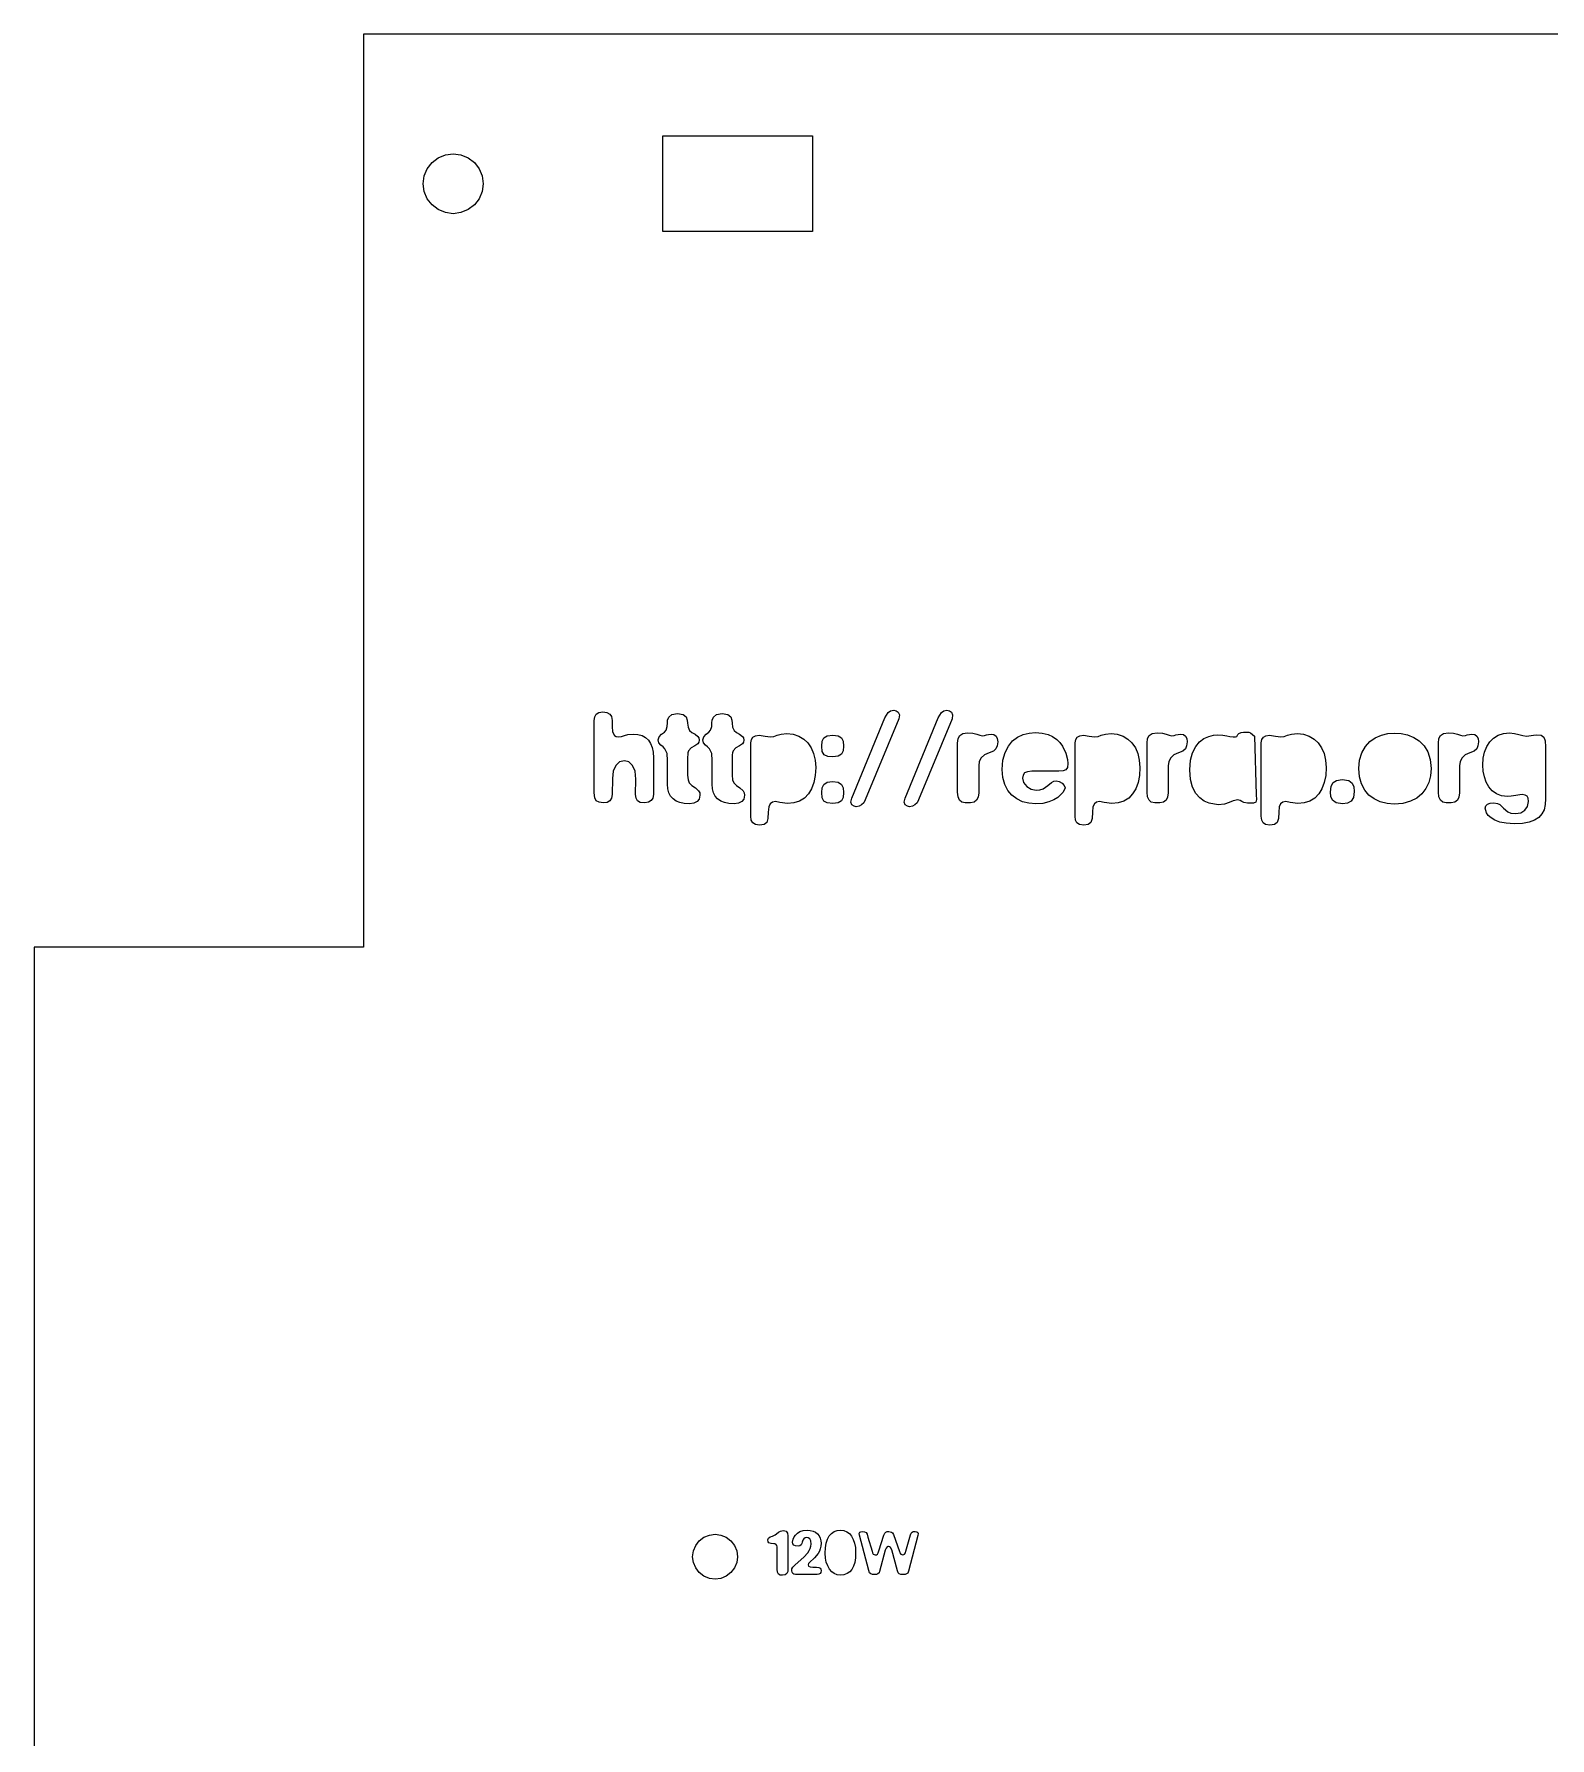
# Model space of a CAD drawing. Header units: metres. Extents: x 505 to 703, y -1295 to -955.
# Drawn here: x 504.9 to 606.1, y -1069 to -955.2 of the extents above; entities that cross this region are included whole.
import ezdxf

# ---------------------------------------------------------------- set-up
doc = ezdxf.new("R2010")
doc.units = ezdxf.units.M

msp = doc.modelspace()

# ---------------------------------------------------------------- linework, layer by layer
at = {"layer": 'COMPONENT1'}
for p, q in [((554.48, -1055.37, 0), (554.6, -1055.27, 0)), ((554.6, -1055.27, 0), (554.74, -1055.19, 0)), ((554.74, -1055.19, 0), (554.92, -1055.15, 0)), ((554.92, -1055.15, 0), (555.03, -1055.16, 0)), ((555.03, -1055.16, 0), (555.11, -1055.2, 0)), ((555.11, -1055.2, 0), (555.16, -1055.26, 0)), ((555.16, -1055.26, 0), (555.2, -1055.33, 0)), ((555.87, -1055.33, 0), (556.04, -1055.22, 0)), ((556.04, -1055.22, 0), (556.25, -1055.15, 0)), ((556.25, -1055.15, 0), (556.51, -1055.13, 0)), ((556.51, -1055.13, 0), (556.72, -1055.14, 0)), ((556.72, -1055.14, 0), (556.92, -1055.19, 0)), ((556.92, -1055.19, 0), (557.08, -1055.27, 0)), ((558.14, -1055.34, 0), (558.32, -1055.22, 0)), ((558.32, -1055.22, 0), (558.52, -1055.15, 0)), ((558.52, -1055.15, 0), (558.75, -1055.12, 0)), ((558.75, -1055.12, 0), (558.97, -1055.15, 0)), ((558.97, -1055.15, 0), (559.17, -1055.23, 0)), ((559.17, -1055.23, 0), (559.35, -1055.35, 0)), ((560, -1055.35, 0), (560.04, -1055.27, 0)), ((560.04, -1055.27, 0), (560.11, -1055.23, 0)), ((560.11, -1055.23, 0), (560.23, -1055.21, 0)), ((560.23, -1055.21, 0), (560.36, -1055.23, 0)), ((560.36, -1055.23, 0), (560.46, -1055.28, 0)), ((561.7, -1055.33, 0), (561.77, -1055.25, 0)), ((561.77, -1055.25, 0), (561.86, -1055.22, 0)), ((561.86, -1055.22, 0), (561.98, -1055.21, 0)), ((561.98, -1055.21, 0), (562.16, -1055.25, 0)), ((562.16, -1055.25, 0), (562.23, -1055.3, 0)), ((563.46, -1055.33, 0), (563.53, -1055.26, 0)), ((563.53, -1055.26, 0), (563.61, -1055.22, 0)), ((563.61, -1055.22, 0), (563.73, -1055.21, 0)), ((563.73, -1055.21, 0), (563.84, -1055.23, 0)), ((563.84, -1055.23, 0), (563.91, -1055.28, 0)), ((553.9, -1055.78, 0), (553.91, -1055.71, 0)), ((553.92, -1055.9, 0), (553.9, -1055.78, 0)), ((553.91, -1055.71, 0), (553.94, -1055.65, 0)), ((553.96, -1055.97, 0), (553.92, -1055.9, 0)), ((553.94, -1055.65, 0), (554.05, -1055.58, 0)), ((554.11, -1056.02, 0), (553.96, -1055.97, 0)), ((554.05, -1055.58, 0), (554.21, -1055.52, 0)), ((554.29, -1056.03, 0), (554.11, -1056.02, 0)), ((554.21, -1055.52, 0), (554.38, -1055.44, 0)), ((554.37, -1056.04, 0), (554.29, -1056.03, 0)), ((554.43, -1056.07, 0), (554.37, -1056.04, 0)), ((554.38, -1055.44, 0), (554.48, -1055.37, 0)), ((554.49, -1056.16, 0), (554.43, -1056.07, 0)), ((554.51, -1056.24, 0), (554.49, -1056.16, 0)), ((554.52, -1056.45, 0), (554.51, -1056.24, 0)), ((555.2, -1055.33, 0), (555.23, -1055.51, 0)), ((555.23, -1055.51, 0), (555.23, -1055.7, 0)), ((555.23, -1055.7, 0), (555.23, -1057.68, 0)), ((555.55, -1055.93, 0), (555.59, -1055.72, 0)), ((555.57, -1056.04, 0), (555.55, -1055.93, 0)), ((555.64, -1056.12, 0), (555.57, -1056.04, 0)), ((555.59, -1055.72, 0), (555.65, -1055.58, 0)), ((555.75, -1056.17, 0), (555.64, -1056.12, 0)), ((555.65, -1055.58, 0), (555.74, -1055.45, 0)), ((555.74, -1055.45, 0), (555.87, -1055.33, 0)), ((555.91, -1056.19, 0), (555.75, -1056.17, 0)), ((556.03, -1056.17, 0), (555.91, -1056.19, 0)), ((556.11, -1056.11, 0), (556.03, -1056.17, 0)), ((556.16, -1056.02, 0), (556.11, -1056.11, 0)), ((556.19, -1055.92, 0), (556.16, -1056.02, 0)), ((556.23, -1055.8, 0), (556.19, -1055.92, 0)), ((556.29, -1055.7, 0), (556.23, -1055.8, 0)), ((556.38, -1055.64, 0), (556.29, -1055.7, 0)), ((556.49, -1055.62, 0), (556.38, -1055.64, 0)), ((556.59, -1055.64, 0), (556.49, -1055.62, 0)), ((556.69, -1055.71, 0), (556.59, -1055.64, 0)), ((556.66, -1056.49, 0), (556.73, -1056.35, 0)), ((556.76, -1055.85, 0), (556.69, -1055.71, 0)), ((556.73, -1056.35, 0), (556.77, -1056.2, 0)), ((556.79, -1056.06, 0), (556.76, -1055.85, 0)), ((556.77, -1056.2, 0), (556.79, -1056.06, 0)), ((557.08, -1055.27, 0), (557.21, -1055.38, 0)), ((557.21, -1055.38, 0), (557.32, -1055.51, 0)), ((557.32, -1055.51, 0), (557.39, -1055.66, 0)), ((557.4, -1056.38, 0), (557.34, -1056.54, 0)), ((557.39, -1055.66, 0), (557.44, -1055.83, 0)), ((557.44, -1056.2, 0), (557.4, -1056.38, 0)), ((557.44, -1055.83, 0), (557.45, -1056, 0)), ((557.45, -1056, 0), (557.44, -1056.2, 0)), ((557.73, -1056.67, 0), (557.75, -1056.31, 0)), ((557.75, -1056.31, 0), (557.79, -1055.99, 0)), ((557.79, -1055.99, 0), (557.88, -1055.73, 0)), ((557.88, -1055.73, 0), (557.99, -1055.51, 0)), ((557.99, -1055.51, 0), (558.14, -1055.34, 0)), ((559.35, -1055.35, 0), (559.49, -1055.53, 0)), ((559.49, -1055.53, 0), (559.6, -1055.74, 0)), ((559.6, -1055.74, 0), (559.69, -1055.99, 0)), ((559.69, -1055.99, 0), (559.74, -1056.28, 0)), ((559.74, -1056.28, 0), (559.76, -1056.6, 0)), ((560.01, -1055.46, 0), (560, -1055.35, 0)), ((560.63, -1057.81, 0), (560.01, -1055.46, 0)), ((560.46, -1055.28, 0), (560.52, -1055.4, 0)), ((560.52, -1055.4, 0), (560.57, -1055.6, 0)), ((560.57, -1055.6, 0), (560.86, -1056.54, 0)), ((561.31, -1056.51, 0), (561.64, -1055.47, 0)), ((561.64, -1055.47, 0), (561.7, -1055.33, 0)), ((561.79, -1056.32, 0), (561.74, -1056.46, 0)), ((561.86, -1056.25, 0), (561.79, -1056.32, 0)), ((561.91, -1056.22, 0), (561.86, -1056.25, 0)), ((561.96, -1056.22, 0), (561.91, -1056.22, 0)), ((562.03, -1056.23, 0), (561.96, -1056.22, 0)), ((562.09, -1056.28, 0), (562.03, -1056.23, 0)), ((562.18, -1056.45, 0), (562.09, -1056.28, 0)), ((562.23, -1055.3, 0), (562.28, -1055.41, 0)), ((562.28, -1055.41, 0), (562.69, -1056.56, 0)), ((563.12, -1056.54, 0), (563.42, -1055.44, 0)), ((563.92, -1055.49, 0), (563.3, -1057.87, 0)), ((563.42, -1055.44, 0), (563.46, -1055.33, 0)), ((563.91, -1055.28, 0), (563.94, -1055.36, 0)), ((563.94, -1055.36, 0), (563.92, -1055.49, 0)), ((554.52, -1057.73, 0), (554.52, -1056.45, 0)), ((555.56, -1057.59, 0), (555.69, -1057.46, 0)), ((555.69, -1057.46, 0), (555.92, -1057.26, 0)), ((555.92, -1057.26, 0), (556.3, -1056.93, 0)), ((556.3, -1056.93, 0), (556.57, -1056.63, 0)), ((556.57, -1056.63, 0), (556.66, -1056.49, 0)), ((556.6, -1057.36, 0), (556.58, -1057.44, 0)), ((556.58, -1057.44, 0), (556.62, -1057.53, 0)), ((556.67, -1057.28, 0), (556.6, -1057.36, 0)), ((556.62, -1057.53, 0), (556.72, -1057.57, 0)), ((557.01, -1056.98, 0), (556.67, -1057.28, 0)), ((557.25, -1056.69, 0), (557.01, -1056.98, 0)), ((557.34, -1056.54, 0), (557.25, -1056.69, 0)), ((557.75, -1056.99, 0), (557.73, -1056.67, 0)), ((557.8, -1057.27, 0), (557.75, -1056.99, 0)), ((557.89, -1057.52, 0), (557.8, -1057.27, 0)), ((558.01, -1057.73, 0), (557.89, -1057.52, 0)), ((559.62, -1057.54, 0), (559.51, -1057.76, 0)), ((559.7, -1057.28, 0), (559.62, -1057.54, 0)), ((559.74, -1056.97, 0), (559.7, -1057.28, 0)), ((559.76, -1056.6, 0), (559.74, -1056.97, 0)), ((560.86, -1056.54, 0), (560.89, -1056.64, 0)), ((560.89, -1056.64, 0), (560.94, -1056.72, 0)), ((560.94, -1056.72, 0), (561, -1056.76, 0)), ((561, -1056.76, 0), (561.06, -1056.78, 0)), ((561.06, -1056.78, 0), (561.16, -1056.77, 0)), ((561.16, -1056.77, 0), (561.22, -1056.73, 0)), ((561.22, -1056.73, 0), (561.27, -1056.65, 0)), ((561.27, -1056.65, 0), (561.31, -1056.51, 0)), ((561.74, -1056.46, 0), (561.36, -1057.88, 0)), ((562.55, -1057.85, 0), (562.18, -1056.45, 0)), ((562.69, -1056.56, 0), (562.72, -1056.65, 0)), ((562.72, -1056.65, 0), (562.77, -1056.72, 0)), ((562.77, -1056.72, 0), (562.84, -1056.76, 0)), ((562.84, -1056.76, 0), (562.91, -1056.78, 0)), ((562.91, -1056.78, 0), (562.97, -1056.76, 0)), ((562.97, -1056.76, 0), (563.03, -1056.72, 0)), ((563.03, -1056.72, 0), (563.09, -1056.64, 0)), ((563.09, -1056.64, 0), (563.12, -1056.54, 0)), ((554.54, -1057.94, 0), (554.52, -1057.73, 0)), ((554.6, -1058.07, 0), (554.54, -1057.94, 0)), ((554.71, -1058.13, 0), (554.6, -1058.07, 0)), ((554.88, -1058.14, 0), (554.71, -1058.13, 0)), ((555.06, -1058.12, 0), (554.88, -1058.14, 0)), ((555.17, -1058.03, 0), (555.06, -1058.12, 0)), ((555.22, -1057.89, 0), (555.17, -1058.03, 0)), ((555.23, -1057.68, 0), (555.22, -1057.89, 0)), ((555.49, -1057.84, 0), (555.5, -1057.7, 0)), ((555.51, -1057.94, 0), (555.49, -1057.84, 0)), ((555.5, -1057.7, 0), (555.56, -1057.59, 0)), ((555.56, -1058.02, 0), (555.51, -1057.94, 0)), ((555.63, -1058.07, 0), (555.56, -1058.02, 0)), ((555.73, -1058.09, 0), (555.63, -1058.07, 0)), ((557.19, -1058.09, 0), (555.73, -1058.09, 0)), ((556.72, -1057.57, 0), (556.89, -1057.59, 0)), ((556.89, -1057.59, 0), (557.14, -1057.59, 0)), ((557.14, -1057.59, 0), (557.29, -1057.61, 0)), ((557.3, -1058.07, 0), (557.19, -1058.09, 0)), ((557.29, -1057.61, 0), (557.39, -1057.66, 0)), ((557.38, -1058.03, 0), (557.3, -1058.07, 0)), ((557.44, -1057.95, 0), (557.38, -1058.03, 0)), ((557.39, -1057.66, 0), (557.44, -1057.74, 0)), ((557.44, -1057.74, 0), (557.45, -1057.83, 0)), ((557.45, -1057.83, 0), (557.44, -1057.95, 0)), ((558.16, -1057.9, 0), (558.01, -1057.73, 0)), ((558.33, -1058.02, 0), (558.16, -1057.9, 0)), ((558.53, -1058.1, 0), (558.33, -1058.02, 0)), ((558.74, -1058.13, 0), (558.53, -1058.1, 0)), ((558.98, -1058.1, 0), (558.74, -1058.13, 0)), ((559.19, -1058.03, 0), (558.98, -1058.1, 0)), ((559.36, -1057.92, 0), (559.19, -1058.03, 0)), ((559.51, -1057.76, 0), (559.36, -1057.92, 0)), ((560.69, -1057.97, 0), (560.63, -1057.81, 0)), ((560.78, -1058.05, 0), (560.69, -1057.97, 0)), ((560.89, -1058.08, 0), (560.78, -1058.05, 0)), ((561.01, -1058.09, 0), (560.89, -1058.08, 0)), ((561.15, -1058.08, 0), (561.01, -1058.09, 0)), ((561.25, -1058.05, 0), (561.15, -1058.08, 0)), ((561.32, -1057.98, 0), (561.25, -1058.05, 0)), ((561.36, -1057.88, 0), (561.32, -1057.98, 0)), ((562.6, -1057.97, 0), (562.55, -1057.85, 0)), ((562.67, -1058.04, 0), (562.6, -1057.97, 0)), ((562.77, -1058.08, 0), (562.67, -1058.04, 0)), ((562.93, -1058.09, 0), (562.77, -1058.08, 0)), ((563.06, -1058.08, 0), (562.93, -1058.09, 0)), ((563.16, -1058.05, 0), (563.06, -1058.08, 0)), ((563.24, -1057.99, 0), (563.16, -1058.05, 0)), ((563.3, -1057.87, 0), (563.24, -1057.99, 0))]:
    msp.add_line(p, q, dxfattribs=at)
at = {"layer": 'GROUP1'}
for p, q in [((542.33, -1000.78, 0), (542.43, -1000.6, 0)), ((542.43, -1000.6, 0), (542.61, -1000.5, 0)), ((542.61, -1000.5, 0), (542.86, -1000.46, 0)), ((542.86, -1000.46, 0), (543.14, -1000.5, 0)), ((543.14, -1000.5, 0), (543.34, -1000.6, 0)), ((543.34, -1000.6, 0), (543.45, -1000.77, 0)), ((547.49, -1000.63, 0), (547.86, -1000.56, 0)), ((547.86, -1000.56, 0), (548.23, -1000.63, 0)), ((548.23, -1000.63, 0), (548.43, -1000.79, 0)), ((550.47, -1000.63, 0), (550.84, -1000.56, 0)), ((550.84, -1000.56, 0), (551.21, -1000.63, 0)), ((551.21, -1000.63, 0), (551.41, -1000.79, 0)), ((561.72, -1000.86, 0), (561.93, -1000.5, 0)), ((561.93, -1000.5, 0), (562.09, -1000.39, 0)), ((562.09, -1000.39, 0), (562.3, -1000.35, 0)), ((562.3, -1000.35, 0), (562.47, -1000.38, 0)), ((562.47, -1000.38, 0), (562.61, -1000.48, 0)), ((562.61, -1000.48, 0), (562.68, -1000.66, 0)), ((565.28, -1000.86, 0), (565.49, -1000.5, 0)), ((565.49, -1000.5, 0), (565.65, -1000.39, 0)), ((565.65, -1000.39, 0), (565.86, -1000.35, 0)), ((565.86, -1000.35, 0), (566.03, -1000.38, 0)), ((566.03, -1000.38, 0), (566.17, -1000.48, 0)), ((566.17, -1000.48, 0), (566.24, -1000.66, 0)), ((542.29, -1001.03, 0), (542.33, -1000.78, 0)), ((542.29, -1005.86, 0), (542.29, -1001.03, 0)), ((543.45, -1000.77, 0), (543.49, -1001.03, 0)), ((543.49, -1001.03, 0), (543.49, -1001.43, 0)), ((543.49, -1001.43, 0), (543.52, -1001.79, 0)), ((546.98, -1001.8, 0), (547.09, -1001.67, 0)), ((547.09, -1001.67, 0), (547.17, -1001.43, 0)), ((547.17, -1001.43, 0), (547.18, -1001.19, 0)), ((547.18, -1001.19, 0), (547.2, -1001.01, 0)), ((547.2, -1001.01, 0), (547.28, -1000.8, 0)), ((547.28, -1000.8, 0), (547.49, -1000.63, 0)), ((548.43, -1000.79, 0), (548.51, -1001.01, 0)), ((548.51, -1001.01, 0), (548.53, -1001.21, 0)), ((548.53, -1001.21, 0), (548.56, -1001.47, 0)), ((548.56, -1001.47, 0), (548.65, -1001.7, 0)), ((548.65, -1001.7, 0), (548.82, -1001.83, 0)), ((549.96, -1001.8, 0), (550.07, -1001.67, 0)), ((550.07, -1001.67, 0), (550.15, -1001.43, 0)), ((550.15, -1001.43, 0), (550.16, -1001.19, 0)), ((550.16, -1001.19, 0), (550.18, -1001.01, 0)), ((550.18, -1001.01, 0), (550.26, -1000.8, 0)), ((550.26, -1000.8, 0), (550.47, -1000.63, 0)), ((551.41, -1000.79, 0), (551.49, -1001.01, 0)), ((551.49, -1001.01, 0), (551.51, -1001.21, 0)), ((551.51, -1001.21, 0), (551.54, -1001.47, 0)), ((551.54, -1001.47, 0), (551.64, -1001.7, 0)), ((551.64, -1001.7, 0), (551.8, -1001.83, 0)), ((559.5, -1006.21, 0), (561.72, -1000.86, 0)), ((562.64, -1000.93, 0), (560.4, -1006.33, 0)), ((562.68, -1000.66, 0), (562.64, -1000.93, 0)), ((563.07, -1006.21, 0), (565.28, -1000.86, 0)), ((566.2, -1000.93, 0), (563.96, -1006.33, 0)), ((566.24, -1000.66, 0), (566.2, -1000.93, 0)), ((543.52, -1001.79, 0), (543.64, -1002.04, 0)), ((543.64, -1002.04, 0), (543.75, -1002.11, 0)), ((543.75, -1002.11, 0), (543.91, -1002.13, 0)), ((543.91, -1002.13, 0), (544.11, -1002.1, 0)), ((544.11, -1002.1, 0), (544.31, -1002.04, 0)), ((544.31, -1002.04, 0), (544.55, -1001.97, 0)), ((544.55, -1001.97, 0), (544.9, -1001.94, 0)), ((544.9, -1001.94, 0), (545.21, -1001.97, 0)), ((545.21, -1001.97, 0), (545.49, -1002.04, 0)), ((545.49, -1002.04, 0), (545.72, -1002.16, 0)), ((545.72, -1002.16, 0), (545.91, -1002.34, 0)), ((545.91, -1002.34, 0), (546.06, -1002.56, 0)), ((546.06, -1002.56, 0), (546.17, -1002.83, 0)), ((546.17, -1002.83, 0), (546.23, -1003.15, 0)), ((546.56, -1002.32, 0), (546.63, -1002.12, 0)), ((546.62, -1002.52, 0), (546.56, -1002.32, 0)), ((546.74, -1002.67, 0), (546.62, -1002.52, 0)), ((546.63, -1002.12, 0), (546.8, -1001.95, 0)), ((546.89, -1002.79, 0), (546.74, -1002.67, 0)), ((546.8, -1001.95, 0), (546.98, -1001.8, 0)), ((547.02, -1002.92, 0), (546.89, -1002.79, 0)), ((548.78, -1002.86, 0), (548.6, -1003.06, 0)), ((549.01, -1002.72, 0), (548.78, -1002.86, 0)), ((548.82, -1001.83, 0), (549.03, -1001.94, 0)), ((549.22, -1002.58, 0), (549.01, -1002.72, 0)), ((549.03, -1001.94, 0), (549.22, -1002.09, 0)), ((549.22, -1002.09, 0), (549.28, -1002.2, 0)), ((549.28, -1002.48, 0), (549.22, -1002.58, 0)), ((549.28, -1002.2, 0), (549.31, -1002.34, 0)), ((549.31, -1002.34, 0), (549.28, -1002.48, 0)), ((549.54, -1002.32, 0), (549.61, -1002.12, 0)), ((549.6, -1002.52, 0), (549.54, -1002.32, 0)), ((549.72, -1002.67, 0), (549.6, -1002.52, 0)), ((549.61, -1002.12, 0), (549.78, -1001.95, 0)), ((549.87, -1002.79, 0), (549.72, -1002.67, 0)), ((549.78, -1001.95, 0), (549.96, -1001.8, 0)), ((550, -1002.92, 0), (549.87, -1002.79, 0)), ((551.76, -1002.86, 0), (551.58, -1003.06, 0)), ((551.99, -1002.72, 0), (551.76, -1002.86, 0)), ((551.8, -1001.83, 0), (552.01, -1001.94, 0)), ((552.2, -1002.58, 0), (551.99, -1002.72, 0)), ((552.01, -1001.94, 0), (552.2, -1002.09, 0)), ((552.2, -1002.09, 0), (552.27, -1002.2, 0)), ((552.26, -1002.48, 0), (552.2, -1002.58, 0)), ((552.29, -1002.34, 0), (552.26, -1002.48, 0)), ((552.27, -1002.2, 0), (552.29, -1002.34, 0)), ((552.76, -1002.53, 0), (552.8, -1002.31, 0)), ((552.76, -1007.42, 0), (552.76, -1002.53, 0)), ((552.8, -1002.31, 0), (552.9, -1002.15, 0)), ((552.9, -1002.15, 0), (553.07, -1002.05, 0)), ((553.07, -1002.05, 0), (553.31, -1002.02, 0)), ((553.31, -1002.02, 0), (553.71, -1002.07, 0)), ((553.71, -1002.07, 0), (554.06, -1002.13, 0)), ((554.06, -1002.13, 0), (554.3, -1002.1, 0)), ((554.3, -1002.1, 0), (554.51, -1002.02, 0)), ((554.51, -1002.02, 0), (554.78, -1001.95, 0)), ((554.78, -1001.95, 0), (555.17, -1001.91, 0)), ((555.17, -1001.91, 0), (555.58, -1001.95, 0)), ((555.58, -1001.95, 0), (555.96, -1002.07, 0)), ((555.96, -1002.07, 0), (556.29, -1002.27, 0)), ((556.29, -1002.27, 0), (556.57, -1002.53, 0)), ((556.57, -1002.53, 0), (556.79, -1002.85, 0)), ((556.79, -1002.85, 0), (556.95, -1003.24, 0)), ((557.49, -1002.74, 0), (557.53, -1002.42, 0)), ((557.53, -1003.11, 0), (557.49, -1002.74, 0)), ((557.53, -1002.42, 0), (557.64, -1002.19, 0)), ((557.64, -1002.19, 0), (557.86, -1002.05, 0)), ((557.86, -1002.05, 0), (558.23, -1002, 0)), ((558.23, -1002, 0), (558.6, -1002.05, 0)), ((558.6, -1002.05, 0), (558.82, -1002.19, 0)), ((558.82, -1002.19, 0), (558.92, -1002.42, 0)), ((558.92, -1002.42, 0), (558.95, -1002.74, 0)), ((558.95, -1002.74, 0), (558.92, -1003.06, 0)), ((566.57, -1002.54, 0), (566.6, -1002.24, 0)), ((566.57, -1005.83, 0), (566.57, -1002.54, 0)), ((566.6, -1002.24, 0), (566.71, -1002.03, 0)), ((566.71, -1002.03, 0), (566.91, -1001.9, 0)), ((566.91, -1001.9, 0), (567.24, -1001.85, 0)), ((567.24, -1001.85, 0), (567.59, -1001.88, 0)), ((567.59, -1001.88, 0), (567.85, -1001.95, 0)), ((567.85, -1001.95, 0), (568.05, -1002.02, 0)), ((568.05, -1002.02, 0), (568.21, -1002.05, 0)), ((568.21, -1002.05, 0), (568.37, -1002.03, 0)), ((568.37, -1002.03, 0), (568.51, -1001.99, 0)), ((568.51, -1001.99, 0), (568.64, -1001.96, 0)), ((568.64, -1001.96, 0), (568.81, -1001.94, 0)), ((568.81, -1001.94, 0), (569, -1001.97, 0)), ((569, -1001.97, 0), (569.14, -1002.07, 0)), ((569.22, -1002.73, 0), (569.13, -1002.93, 0)), ((569.14, -1002.07, 0), (569.22, -1002.23, 0)), ((569.22, -1002.23, 0), (569.25, -1002.45, 0)), ((569.25, -1002.45, 0), (569.22, -1002.73, 0)), ((569.74, -1003.17, 0), (569.96, -1002.74, 0)), ((569.96, -1002.74, 0), (570.24, -1002.4, 0)), ((570.24, -1002.4, 0), (570.57, -1002.15, 0)), ((570.57, -1002.15, 0), (570.95, -1001.97, 0)), ((570.95, -1001.97, 0), (571.36, -1001.87, 0)), ((571.36, -1001.87, 0), (571.78, -1001.83, 0)), ((571.78, -1001.83, 0), (572.23, -1001.87, 0)), ((572.23, -1001.87, 0), (572.61, -1001.96, 0)), ((572.61, -1001.96, 0), (572.92, -1002.11, 0)), ((572.92, -1002.11, 0), (573.19, -1002.29, 0)), ((573.19, -1002.29, 0), (573.41, -1002.5, 0)), ((573.41, -1002.5, 0), (573.58, -1002.74, 0)), ((573.58, -1002.74, 0), (573.81, -1003.21, 0)), ((574.42, -1002.53, 0), (574.46, -1002.31, 0)), ((574.42, -1007.42, 0), (574.42, -1002.53, 0)), ((574.46, -1002.31, 0), (574.56, -1002.15, 0)), ((574.56, -1002.15, 0), (574.73, -1002.05, 0)), ((574.73, -1002.05, 0), (574.97, -1002.02, 0)), ((574.97, -1002.02, 0), (575.37, -1002.07, 0)), ((575.37, -1002.07, 0), (575.72, -1002.13, 0)), ((575.72, -1002.13, 0), (575.95, -1002.1, 0)), ((575.95, -1002.1, 0), (576.17, -1002.02, 0)), ((576.17, -1002.02, 0), (576.44, -1001.95, 0)), ((576.44, -1001.95, 0), (576.83, -1001.91, 0)), ((576.83, -1001.91, 0), (577.24, -1001.95, 0)), ((577.24, -1001.95, 0), (577.62, -1002.07, 0)), ((577.62, -1002.07, 0), (577.95, -1002.27, 0)), ((577.95, -1002.27, 0), (578.22, -1002.53, 0)), ((578.22, -1002.53, 0), (578.45, -1002.85, 0)), ((578.45, -1002.85, 0), (578.61, -1003.24, 0)), ((579.23, -1002.54, 0), (579.26, -1002.24, 0)), ((579.23, -1005.83, 0), (579.23, -1002.54, 0)), ((579.26, -1002.24, 0), (579.36, -1002.03, 0)), ((579.36, -1002.03, 0), (579.57, -1001.9, 0)), ((579.57, -1001.9, 0), (579.9, -1001.85, 0)), ((579.9, -1001.85, 0), (580.25, -1001.88, 0)), ((580.25, -1001.88, 0), (580.51, -1001.95, 0)), ((580.51, -1001.95, 0), (580.7, -1002.02, 0)), ((580.7, -1002.02, 0), (580.86, -1002.05, 0)), ((580.86, -1002.05, 0), (581.03, -1002.03, 0)), ((581.03, -1002.03, 0), (581.16, -1001.99, 0)), ((581.16, -1001.99, 0), (581.3, -1001.96, 0)), ((581.3, -1001.96, 0), (581.46, -1001.94, 0)), ((581.46, -1001.94, 0), (581.66, -1001.97, 0)), ((581.66, -1001.97, 0), (581.79, -1002.07, 0)), ((581.79, -1002.07, 0), (581.88, -1002.23, 0)), ((581.87, -1002.73, 0), (581.79, -1002.93, 0)), ((581.9, -1002.45, 0), (581.87, -1002.73, 0)), ((581.88, -1002.23, 0), (581.9, -1002.45, 0)), ((582.27, -1003.18, 0), (582.48, -1002.77, 0)), ((582.48, -1002.77, 0), (582.74, -1002.46, 0)), ((582.74, -1002.46, 0), (583.03, -1002.24, 0)), ((583.03, -1002.24, 0), (583.35, -1002.09, 0)), ((583.35, -1002.09, 0), (583.67, -1002.02, 0)), ((583.67, -1002.02, 0), (583.96, -1001.99, 0)), ((583.96, -1001.99, 0), (584.3, -1002.01, 0)), ((584.3, -1002.01, 0), (584.55, -1002.06, 0)), ((584.55, -1002.06, 0), (584.76, -1002.11, 0)), ((584.76, -1002.11, 0), (584.98, -1002.13, 0)), ((584.98, -1002.13, 0), (585.14, -1002.12, 0)), ((585.14, -1002.12, 0), (585.23, -1002.11, 0)), ((585.23, -1002.11, 0), (585.29, -1001.97, 0)), ((585.29, -1001.97, 0), (585.36, -1001.9, 0)), ((585.36, -1001.9, 0), (585.52, -1001.83, 0)), ((585.52, -1001.83, 0), (585.66, -1001.81, 0)), ((585.66, -1001.81, 0), (586.03, -1001.81, 0)), ((586.03, -1001.81, 0), (586.14, -1001.86, 0)), ((586.14, -1001.86, 0), (586.28, -1001.97, 0)), ((586.28, -1001.97, 0), (586.41, -1002.08, 0)), ((586.41, -1002.08, 0), (586.51, -1005.99, 0)), ((586.86, -1002.53, 0), (586.89, -1002.31, 0)), ((586.86, -1007.42, 0), (586.86, -1002.53, 0)), ((586.89, -1002.31, 0), (587, -1002.15, 0)), ((587, -1002.15, 0), (587.17, -1002.05, 0)), ((587.17, -1002.05, 0), (587.4, -1002.02, 0)), ((587.4, -1002.02, 0), (587.81, -1002.07, 0)), ((587.81, -1002.07, 0), (588.16, -1002.13, 0)), ((588.16, -1002.13, 0), (588.39, -1002.1, 0)), ((588.39, -1002.1, 0), (588.61, -1002.02, 0)), ((588.61, -1002.02, 0), (588.88, -1001.95, 0)), ((588.88, -1001.95, 0), (589.27, -1001.91, 0)), ((589.27, -1001.91, 0), (589.68, -1001.95, 0)), ((589.68, -1001.95, 0), (590.06, -1002.07, 0)), ((590.06, -1002.07, 0), (590.39, -1002.27, 0)), ((590.39, -1002.27, 0), (590.66, -1002.53, 0)), ((590.66, -1002.53, 0), (590.88, -1002.85, 0)), ((590.88, -1002.85, 0), (591.05, -1003.24, 0)), ((593.57, -1003.18, 0), (593.81, -1002.77, 0)), ((593.81, -1002.77, 0), (594.11, -1002.44, 0)), ((594.11, -1002.44, 0), (594.47, -1002.19, 0)), ((594.47, -1002.19, 0), (594.88, -1002.01, 0)), ((594.88, -1002.01, 0), (595.32, -1001.91, 0)), ((595.32, -1001.91, 0), (595.78, -1001.87, 0)), ((595.78, -1001.87, 0), (596.2, -1001.9, 0)), ((596.2, -1001.9, 0), (596.63, -1001.99, 0)), ((596.63, -1001.99, 0), (597.04, -1002.16, 0)), ((597.04, -1002.16, 0), (597.41, -1002.39, 0)), ((597.41, -1002.39, 0), (597.73, -1002.72, 0)), ((597.73, -1002.72, 0), (597.98, -1003.12, 0)), ((598.69, -1002.54, 0), (598.72, -1002.24, 0)), ((598.69, -1005.83, 0), (598.69, -1002.54, 0)), ((598.72, -1002.24, 0), (598.82, -1002.03, 0)), ((598.82, -1002.03, 0), (599.03, -1001.9, 0)), ((599.03, -1001.9, 0), (599.36, -1001.85, 0)), ((599.36, -1001.85, 0), (599.71, -1001.88, 0)), ((599.71, -1001.88, 0), (599.97, -1001.95, 0)), ((599.97, -1001.95, 0), (600.16, -1002.02, 0)), ((600.16, -1002.02, 0), (600.33, -1002.05, 0)), ((600.33, -1002.05, 0), (600.49, -1002.03, 0)), ((600.49, -1002.03, 0), (600.62, -1001.99, 0)), ((600.62, -1001.99, 0), (600.76, -1001.96, 0)), ((600.76, -1001.96, 0), (600.92, -1001.94, 0)), ((600.92, -1001.94, 0), (601.12, -1001.97, 0)), ((601.12, -1001.97, 0), (601.25, -1002.07, 0)), ((601.25, -1002.07, 0), (601.34, -1002.23, 0)), ((601.33, -1002.73, 0), (601.25, -1002.93, 0)), ((601.36, -1002.45, 0), (601.33, -1002.73, 0)), ((601.34, -1002.23, 0), (601.36, -1002.45, 0)), ((601.78, -1003.14, 0), (601.93, -1002.77, 0)), ((601.93, -1002.77, 0), (602.13, -1002.46, 0)), ((602.13, -1002.46, 0), (602.38, -1002.21, 0)), ((602.38, -1002.21, 0), (602.68, -1002.02, 0)), ((602.68, -1002.02, 0), (603.04, -1001.9, 0)), ((603.04, -1001.9, 0), (603.44, -1001.86, 0)), ((603.44, -1001.86, 0), (603.77, -1001.9, 0)), ((603.77, -1001.9, 0), (604.07, -1001.97, 0)), ((604.07, -1001.97, 0), (604.34, -1002.04, 0)), ((604.34, -1002.04, 0), (604.57, -1002.07, 0)), ((604.57, -1002.07, 0), (604.73, -1002.06, 0)), ((604.73, -1002.06, 0), (604.88, -1002.03, 0)), ((604.88, -1002.03, 0), (605.05, -1002, 0)), ((605.05, -1002, 0), (605.27, -1001.98, 0)), ((605.27, -1001.98, 0), (605.56, -1002.02, 0)), ((605.56, -1002.02, 0), (605.73, -1002.14, 0)), ((605.73, -1002.14, 0), (605.82, -1002.38, 0)), ((605.82, -1002.38, 0), (605.85, -1002.78, 0)), ((605.85, -1002.78, 0), (605.85, -1006.26, 0)), ((543.73, -1004.04, 0), (543.56, -1004.42, 0)), ((543.98, -1003.8, 0), (543.73, -1004.04, 0)), ((544.32, -1003.72, 0), (543.98, -1003.8, 0)), ((544.61, -1003.8, 0), (544.32, -1003.72, 0)), ((544.85, -1004.03, 0), (544.61, -1003.8, 0)), ((545.02, -1004.42, 0), (544.85, -1004.03, 0)), ((546.23, -1003.15, 0), (546.25, -1003.52, 0)), ((546.25, -1003.52, 0), (546.25, -1005.97, 0)), ((547.17, -1003.24, 0), (547.02, -1002.92, 0)), ((547.2, -1003.71, 0), (547.17, -1003.24, 0)), ((547.2, -1005.29, 0), (547.2, -1003.71, 0)), ((548.54, -1003.32, 0), (548.53, -1003.46, 0)), ((548.53, -1003.46, 0), (548.53, -1003.66, 0)), ((548.53, -1003.66, 0), (548.53, -1004.68, 0)), ((548.55, -1003.19, 0), (548.54, -1003.32, 0)), ((548.6, -1003.06, 0), (548.55, -1003.19, 0)), ((550.15, -1003.24, 0), (550, -1002.92, 0)), ((550.18, -1003.71, 0), (550.15, -1003.24, 0)), ((550.18, -1005.29, 0), (550.18, -1003.71, 0)), ((551.52, -1003.32, 0), (551.51, -1003.46, 0)), ((551.51, -1003.46, 0), (551.51, -1003.66, 0)), ((551.51, -1003.66, 0), (551.51, -1004.68, 0)), ((551.53, -1003.19, 0), (551.52, -1003.32, 0)), ((551.58, -1003.06, 0), (551.53, -1003.19, 0)), ((556.95, -1003.24, 0), (557.05, -1003.68, 0)), ((557.05, -1003.68, 0), (557.09, -1004.17, 0)), ((557.66, -1003.32, 0), (557.53, -1003.11, 0)), ((557.89, -1003.43, 0), (557.66, -1003.32, 0)), ((558.23, -1003.46, 0), (557.89, -1003.43, 0)), ((558.6, -1003.42, 0), (558.23, -1003.46, 0)), ((558.82, -1003.28, 0), (558.6, -1003.42, 0)), ((558.92, -1003.06, 0), (558.82, -1003.28, 0)), ((568.02, -1003.76, 0), (567.98, -1004.05, 0)), ((568.15, -1003.52, 0), (568.02, -1003.76, 0)), ((568.37, -1003.32, 0), (568.15, -1003.52, 0)), ((568.67, -1003.19, 0), (568.37, -1003.32, 0)), ((568.96, -1003.07, 0), (568.67, -1003.19, 0)), ((569.13, -1002.93, 0), (568.96, -1003.07, 0)), ((569.55, -1004.31, 0), (569.59, -1003.69, 0)), ((569.59, -1003.69, 0), (569.74, -1003.17, 0)), ((573.81, -1003.21, 0), (573.92, -1003.63, 0)), ((573.94, -1003.91, 0), (573.91, -1004.17, 0)), ((573.92, -1003.63, 0), (573.94, -1003.91, 0)), ((578.61, -1003.24, 0), (578.71, -1003.68, 0)), ((578.71, -1003.68, 0), (578.75, -1004.17, 0)), ((580.68, -1003.76, 0), (580.64, -1004.05, 0)), ((580.81, -1003.52, 0), (580.68, -1003.76, 0)), ((581.02, -1003.32, 0), (580.81, -1003.52, 0)), ((581.32, -1003.19, 0), (581.02, -1003.32, 0)), ((581.61, -1003.07, 0), (581.32, -1003.19, 0)), ((581.79, -1002.93, 0), (581.61, -1003.07, 0)), ((582.08, -1004.33, 0), (582.13, -1003.69, 0)), ((582.13, -1003.69, 0), (582.27, -1003.18, 0)), ((591.05, -1003.24, 0), (591.15, -1003.68, 0)), ((591.15, -1003.68, 0), (591.19, -1004.17, 0)), ((593.37, -1004.24, 0), (593.42, -1003.67, 0)), ((593.42, -1003.67, 0), (593.57, -1003.18, 0)), ((597.98, -1003.12, 0), (598.15, -1003.63, 0)), ((598.15, -1003.63, 0), (598.2, -1004.23, 0)), ((600.14, -1003.76, 0), (600.1, -1004.05, 0)), ((600.27, -1003.52, 0), (600.14, -1003.76, 0)), ((600.48, -1003.32, 0), (600.27, -1003.52, 0)), ((600.78, -1003.19, 0), (600.48, -1003.32, 0)), ((601.08, -1003.07, 0), (600.78, -1003.19, 0)), ((601.25, -1002.93, 0), (601.08, -1003.07, 0)), ((601.66, -1004.01, 0), (601.69, -1003.55, 0)), ((601.69, -1004.41, 0), (601.66, -1004.01, 0)), ((601.69, -1003.55, 0), (601.78, -1003.14, 0)), ((543.51, -1004.9, 0), (543.49, -1005.97, 0)), ((543.56, -1004.42, 0), (543.51, -1004.9, 0)), ((545.07, -1004.95, 0), (545.02, -1004.42, 0)), ((545.05, -1005.97, 0), (545.07, -1004.95, 0)), ((548.53, -1004.68, 0), (548.56, -1005, 0)), ((548.56, -1005, 0), (548.64, -1005.2, 0)), ((551.51, -1004.68, 0), (551.54, -1005, 0)), ((551.54, -1005, 0), (551.62, -1005.2, 0)), ((556.97, -1005.18, 0), (556.82, -1005.59, 0)), ((557.06, -1004.71, 0), (556.97, -1005.18, 0)), ((557.09, -1004.17, 0), (557.06, -1004.71, 0)), ((557.63, -1005.3, 0), (557.85, -1005.16, 0)), ((557.85, -1005.16, 0), (558.21, -1005.11, 0)), ((558.21, -1005.11, 0), (558.59, -1005.16, 0)), ((558.59, -1005.16, 0), (558.81, -1005.3, 0)), ((567.98, -1004.05, 0), (567.98, -1005.86, 0)), ((569.59, -1004.84, 0), (569.55, -1004.31, 0)), ((569.72, -1005.3, 0), (569.59, -1004.84, 0)), ((570.94, -1004.68, 0), (570.9, -1004.88, 0)), ((570.9, -1004.88, 0), (570.98, -1005.17, 0)), ((571.05, -1004.53, 0), (570.94, -1004.68, 0)), ((570.98, -1005.17, 0), (571.19, -1005.43, 0)), ((571.25, -1004.45, 0), (571.05, -1004.53, 0)), ((571.52, -1004.42, 0), (571.25, -1004.45, 0)), ((572.94, -1004.42, 0), (571.52, -1004.42, 0)), ((572.59, -1005.38, 0), (572.85, -1005.17, 0)), ((572.85, -1005.17, 0), (572.99, -1005.09, 0)), ((573.34, -1004.42, 0), (572.94, -1004.42, 0)), ((572.99, -1005.09, 0), (573.15, -1005.07, 0)), ((573.15, -1005.07, 0), (573.36, -1005.11, 0)), ((573.62, -1004.39, 0), (573.34, -1004.42, 0)), ((573.36, -1005.11, 0), (573.56, -1005.22, 0)), ((573.8, -1004.32, 0), (573.62, -1004.39, 0)), ((573.91, -1004.17, 0), (573.8, -1004.32, 0)), ((578.63, -1005.18, 0), (578.48, -1005.59, 0)), ((578.72, -1004.71, 0), (578.63, -1005.18, 0)), ((578.75, -1004.17, 0), (578.72, -1004.71, 0)), ((580.64, -1004.05, 0), (580.64, -1005.86, 0)), ((582.13, -1004.97, 0), (582.08, -1004.33, 0)), ((582.27, -1005.49, 0), (582.13, -1004.97, 0)), ((591.06, -1005.18, 0), (590.91, -1005.59, 0)), ((591.16, -1004.71, 0), (591.06, -1005.18, 0)), ((591.19, -1004.17, 0), (591.16, -1004.71, 0)), ((591.53, -1005.42, 0), (591.65, -1005.17, 0)), ((591.65, -1005.17, 0), (591.89, -1005.03, 0)), ((591.89, -1005.03, 0), (592.26, -1004.98, 0)), ((592.26, -1004.98, 0), (592.7, -1005.05, 0)), ((592.7, -1005.05, 0), (592.93, -1005.22, 0)), ((593.41, -1004.79, 0), (593.37, -1004.24, 0)), ((593.55, -1005.27, 0), (593.41, -1004.79, 0)), ((598.05, -1005.17, 0), (597.86, -1005.58, 0)), ((598.17, -1004.72, 0), (598.05, -1005.17, 0)), ((598.2, -1004.23, 0), (598.17, -1004.72, 0)), ((600.1, -1004.05, 0), (600.1, -1005.86, 0)), ((601.76, -1004.8, 0), (601.69, -1004.41, 0)), ((601.88, -1005.16, 0), (601.76, -1004.8, 0)), ((602.06, -1005.47, 0), (601.88, -1005.16, 0)), ((542.33, -1006.19, 0), (542.29, -1005.86, 0)), ((542.43, -1006.39, 0), (542.33, -1006.19, 0)), ((543.45, -1006.22, 0), (543.34, -1006.4, 0)), ((543.49, -1005.97, 0), (543.45, -1006.22, 0)), ((545.09, -1006.22, 0), (545.05, -1005.97, 0)), ((545.18, -1006.4, 0), (545.09, -1006.22, 0)), ((546.21, -1006.21, 0), (546.09, -1006.38, 0)), ((546.25, -1005.97, 0), (546.21, -1006.21, 0)), ((547.22, -1005.6, 0), (547.2, -1005.29, 0)), ((547.29, -1005.86, 0), (547.22, -1005.6, 0)), ((547.4, -1006.08, 0), (547.29, -1005.86, 0)), ((547.56, -1006.27, 0), (547.4, -1006.08, 0)), ((547.77, -1006.41, 0), (547.56, -1006.27, 0)), ((548.64, -1005.2, 0), (548.81, -1005.38, 0)), ((548.81, -1005.38, 0), (549.05, -1005.53, 0)), ((549.05, -1005.53, 0), (549.27, -1005.72, 0)), ((549.31, -1006.28, 0), (549.18, -1006.45, 0)), ((549.27, -1005.72, 0), (549.34, -1005.86, 0)), ((549.36, -1006.03, 0), (549.31, -1006.28, 0)), ((549.34, -1005.86, 0), (549.36, -1006.03, 0)), ((550.2, -1005.6, 0), (550.18, -1005.29, 0)), ((550.27, -1005.86, 0), (550.2, -1005.6, 0)), ((550.38, -1006.08, 0), (550.27, -1005.86, 0)), ((550.54, -1006.27, 0), (550.38, -1006.08, 0)), ((550.75, -1006.41, 0), (550.54, -1006.27, 0)), ((551.62, -1005.2, 0), (551.79, -1005.38, 0)), ((551.79, -1005.38, 0), (552.03, -1005.53, 0)), ((552.03, -1005.53, 0), (552.25, -1005.72, 0)), ((552.3, -1006.28, 0), (552.16, -1006.45, 0)), ((552.25, -1005.72, 0), (552.32, -1005.86, 0)), ((552.34, -1006.03, 0), (552.3, -1006.28, 0)), ((552.32, -1005.86, 0), (552.34, -1006.03, 0)), ((556.34, -1006.22, 0), (556.01, -1006.42, 0)), ((556.6, -1005.94, 0), (556.34, -1006.22, 0)), ((556.82, -1005.59, 0), (556.6, -1005.94, 0)), ((557.49, -1005.85, 0), (557.52, -1005.53, 0)), ((557.53, -1006.19, 0), (557.49, -1005.85, 0)), ((557.52, -1005.53, 0), (557.63, -1005.3, 0)), ((557.64, -1006.41, 0), (557.53, -1006.19, 0)), ((558.81, -1005.3, 0), (558.92, -1005.53, 0)), ((558.92, -1006.17, 0), (558.82, -1006.39, 0)), ((558.92, -1005.53, 0), (558.95, -1005.85, 0)), ((558.95, -1005.85, 0), (558.92, -1006.17, 0)), ((559.44, -1006.49, 0), (559.5, -1006.21, 0)), ((563, -1006.49, 0), (563.07, -1006.21, 0)), ((566.6, -1006.14, 0), (566.57, -1005.83, 0)), ((566.7, -1006.36, 0), (566.6, -1006.14, 0)), ((567.95, -1006.16, 0), (567.84, -1006.36, 0)), ((567.98, -1005.86, 0), (567.95, -1006.16, 0)), ((569.92, -1005.7, 0), (569.72, -1005.3, 0)), ((570.19, -1006.02, 0), (569.92, -1005.7, 0)), ((570.52, -1006.27, 0), (570.19, -1006.02, 0)), ((570.9, -1006.46, 0), (570.52, -1006.27, 0)), ((571.19, -1005.43, 0), (571.48, -1005.62, 0)), ((571.48, -1005.62, 0), (571.81, -1005.69, 0)), ((571.81, -1005.69, 0), (572.07, -1005.66, 0)), ((572.07, -1005.66, 0), (572.28, -1005.59, 0)), ((572.28, -1005.59, 0), (572.59, -1005.38, 0)), ((573.27, -1006.17, 0), (573, -1006.33, 0)), ((573.63, -1005.81, 0), (573.27, -1006.17, 0)), ((573.56, -1005.22, 0), (573.7, -1005.37, 0)), ((573.75, -1005.53, 0), (573.63, -1005.81, 0)), ((573.7, -1005.37, 0), (573.75, -1005.53, 0)), ((578, -1006.22, 0), (577.67, -1006.42, 0)), ((578.26, -1005.94, 0), (578, -1006.22, 0)), ((578.48, -1005.59, 0), (578.26, -1005.94, 0)), ((579.26, -1006.14, 0), (579.23, -1005.83, 0)), ((579.36, -1006.36, 0), (579.26, -1006.14, 0)), ((580.6, -1006.16, 0), (580.5, -1006.36, 0)), ((580.64, -1005.86, 0), (580.6, -1006.16, 0)), ((582.49, -1005.9, 0), (582.27, -1005.49, 0)), ((582.75, -1006.2, 0), (582.49, -1005.9, 0)), ((583.05, -1006.42, 0), (582.75, -1006.2, 0)), ((586.51, -1005.99, 0), (586.53, -1006.32, 0)), ((590.43, -1006.22, 0), (590.11, -1006.42, 0)), ((590.7, -1005.94, 0), (590.43, -1006.22, 0)), ((590.91, -1005.59, 0), (590.7, -1005.94, 0)), ((591.49, -1005.81, 0), (591.53, -1005.42, 0)), ((591.51, -1006.1, 0), (591.49, -1005.81, 0)), ((591.61, -1006.35, 0), (591.51, -1006.1, 0)), ((593.01, -1006.18, 0), (592.86, -1006.43, 0)), ((592.93, -1005.22, 0), (593.04, -1005.47, 0)), ((593.06, -1005.77, 0), (593.01, -1006.18, 0)), ((593.04, -1005.47, 0), (593.06, -1005.77, 0)), ((593.77, -1005.68, 0), (593.55, -1005.27, 0)), ((594.05, -1006.01, 0), (593.77, -1005.68, 0)), ((594.4, -1006.27, 0), (594.05, -1006.01, 0)), ((594.8, -1006.46, 0), (594.4, -1006.27, 0)), ((597.25, -1006.21, 0), (596.82, -1006.43, 0)), ((597.59, -1005.93, 0), (597.25, -1006.21, 0)), ((597.86, -1005.58, 0), (597.59, -1005.93, 0)), ((598.72, -1006.14, 0), (598.69, -1005.83, 0)), ((598.82, -1006.36, 0), (598.72, -1006.14, 0)), ((600.06, -1006.16, 0), (599.96, -1006.36, 0)), ((600.1, -1005.86, 0), (600.06, -1006.16, 0)), ((602.29, -1005.73, 0), (602.06, -1005.47, 0)), ((602.57, -1005.93, 0), (602.29, -1005.73, 0)), ((602.91, -1006.06, 0), (602.57, -1005.93, 0)), ((603.3, -1006.1, 0), (602.91, -1006.06, 0)), ((603.56, -1006.08, 0), (603.3, -1006.1, 0)), ((603.86, -1006.04, 0), (603.56, -1006.08, 0)), ((604.12, -1006, 0), (603.86, -1006.04, 0)), ((604.29, -1005.98, 0), (604.12, -1006, 0)), ((604.48, -1006.01, 0), (604.29, -1005.98, 0)), ((604.61, -1006.09, 0), (604.48, -1006.01, 0)), ((604.68, -1006.23, 0), (604.61, -1006.09, 0)), ((604.71, -1006.45, 0), (604.68, -1006.23, 0)), ((605.85, -1006.26, 0), (605.82, -1006.65, 0)), ((542.62, -1006.49, 0), (542.43, -1006.39, 0)), ((542.89, -1006.53, 0), (542.62, -1006.49, 0)), ((543.16, -1006.51, 0), (542.89, -1006.53, 0)), ((543.34, -1006.4, 0), (543.16, -1006.51, 0)), ((545.37, -1006.51, 0), (545.18, -1006.4, 0)), ((545.67, -1006.53, 0), (545.37, -1006.51, 0)), ((545.91, -1006.49, 0), (545.67, -1006.53, 0)), ((546.09, -1006.38, 0), (545.91, -1006.49, 0)), ((548.02, -1006.51, 0), (547.77, -1006.41, 0)), ((548.31, -1006.57, 0), (548.02, -1006.51, 0)), ((548.65, -1006.59, 0), (548.31, -1006.57, 0)), ((548.96, -1006.56, 0), (548.65, -1006.59, 0)), ((549.18, -1006.45, 0), (548.96, -1006.56, 0)), ((551, -1006.51, 0), (550.75, -1006.41, 0)), ((551.29, -1006.57, 0), (551, -1006.51, 0)), ((551.64, -1006.59, 0), (551.29, -1006.57, 0)), ((551.94, -1006.56, 0), (551.64, -1006.59, 0)), ((552.16, -1006.45, 0), (551.94, -1006.56, 0)), ((552.79, -1007.69, 0), (552.76, -1007.42, 0)), ((553.92, -1007.16, 0), (553.9, -1007.57, 0)), ((553.95, -1006.81, 0), (553.92, -1007.16, 0)), ((554.05, -1006.6, 0), (553.95, -1006.81, 0)), ((554.21, -1006.49, 0), (554.05, -1006.6, 0)), ((554.4, -1006.45, 0), (554.21, -1006.49, 0)), ((554.7, -1006.51, 0), (554.4, -1006.45, 0)), ((555.21, -1006.58, 0), (554.7, -1006.51, 0)), ((555.64, -1006.54, 0), (555.21, -1006.58, 0)), ((556.01, -1006.42, 0), (555.64, -1006.54, 0)), ((557.86, -1006.53, 0), (557.64, -1006.41, 0)), ((558.23, -1006.57, 0), (557.86, -1006.53, 0)), ((558.6, -1006.53, 0), (558.23, -1006.57, 0)), ((558.82, -1006.39, 0), (558.6, -1006.53, 0)), ((559.51, -1006.67, 0), (559.44, -1006.49, 0)), ((559.66, -1006.76, 0), (559.51, -1006.67, 0)), ((559.8, -1006.79, 0), (559.66, -1006.76, 0)), ((560, -1006.76, 0), (559.8, -1006.79, 0)), ((560.16, -1006.67, 0), (560, -1006.76, 0)), ((560.3, -1006.53, 0), (560.16, -1006.67, 0)), ((560.4, -1006.33, 0), (560.3, -1006.53, 0)), ((563.07, -1006.67, 0), (563, -1006.49, 0)), ((563.22, -1006.76, 0), (563.07, -1006.67, 0)), ((563.36, -1006.79, 0), (563.22, -1006.76, 0)), ((563.56, -1006.76, 0), (563.36, -1006.79, 0)), ((563.72, -1006.67, 0), (563.56, -1006.76, 0)), ((563.86, -1006.53, 0), (563.72, -1006.67, 0)), ((563.96, -1006.33, 0), (563.86, -1006.53, 0)), ((566.86, -1006.49, 0), (566.7, -1006.36, 0)), ((567.08, -1006.53, 0), (566.86, -1006.49, 0)), ((567.43, -1006.53, 0), (567.08, -1006.53, 0)), ((567.67, -1006.49, 0), (567.43, -1006.53, 0)), ((567.84, -1006.36, 0), (567.67, -1006.49, 0)), ((571.33, -1006.56, 0), (570.9, -1006.46, 0)), ((571.8, -1006.6, 0), (571.33, -1006.56, 0)), ((572.26, -1006.57, 0), (571.8, -1006.6, 0)), ((572.66, -1006.47, 0), (572.26, -1006.57, 0)), ((573, -1006.33, 0), (572.66, -1006.47, 0)), ((574.45, -1007.69, 0), (574.42, -1007.42, 0)), ((575.58, -1007.16, 0), (575.56, -1007.57, 0)), ((575.61, -1006.81, 0), (575.58, -1007.16, 0)), ((575.71, -1006.6, 0), (575.61, -1006.81, 0)), ((575.86, -1006.49, 0), (575.71, -1006.6, 0)), ((576.06, -1006.45, 0), (575.86, -1006.49, 0)), ((576.36, -1006.51, 0), (576.06, -1006.45, 0)), ((576.87, -1006.58, 0), (576.36, -1006.51, 0)), ((577.3, -1006.54, 0), (576.87, -1006.58, 0)), ((577.67, -1006.42, 0), (577.3, -1006.54, 0)), ((579.51, -1006.49, 0), (579.36, -1006.36, 0)), ((579.74, -1006.53, 0), (579.51, -1006.49, 0)), ((580.09, -1006.53, 0), (579.74, -1006.53, 0)), ((580.33, -1006.49, 0), (580.09, -1006.53, 0)), ((580.5, -1006.36, 0), (580.33, -1006.49, 0)), ((583.37, -1006.56, 0), (583.05, -1006.42, 0)), ((583.98, -1006.66, 0), (583.37, -1006.56, 0)), ((584.4, -1006.61, 0), (583.98, -1006.66, 0)), ((584.72, -1006.5, 0), (584.4, -1006.61, 0)), ((584.99, -1006.39, 0), (584.72, -1006.5, 0)), ((585.29, -1006.34, 0), (584.99, -1006.39, 0)), ((585.45, -1006.37, 0), (585.29, -1006.34, 0)), ((585.56, -1006.45, 0), (585.45, -1006.37, 0)), ((585.69, -1006.52, 0), (585.56, -1006.45, 0)), ((585.93, -1006.55, 0), (585.69, -1006.52, 0)), ((586.33, -1006.55, 0), (585.93, -1006.55, 0)), ((586.5, -1006.49, 0), (586.33, -1006.55, 0)), ((586.53, -1006.32, 0), (586.5, -1006.49, 0)), ((586.89, -1007.69, 0), (586.86, -1007.42, 0)), ((588.02, -1007.16, 0), (588, -1007.57, 0)), ((588.05, -1006.81, 0), (588.02, -1007.16, 0)), ((588.15, -1006.6, 0), (588.05, -1006.81, 0)), ((588.3, -1006.49, 0), (588.15, -1006.6, 0)), ((588.49, -1006.45, 0), (588.3, -1006.49, 0)), ((588.79, -1006.51, 0), (588.49, -1006.45, 0)), ((589.3, -1006.58, 0), (588.79, -1006.51, 0)), ((589.73, -1006.54, 0), (589.3, -1006.58, 0)), ((590.11, -1006.42, 0), (589.73, -1006.54, 0)), ((591.85, -1006.53, 0), (591.61, -1006.35, 0)), ((592.28, -1006.6, 0), (591.85, -1006.53, 0)), ((592.62, -1006.56, 0), (592.28, -1006.6, 0)), ((592.86, -1006.43, 0), (592.62, -1006.56, 0)), ((595.26, -1006.58, 0), (594.8, -1006.46, 0)), ((595.74, -1006.62, 0), (595.26, -1006.58, 0)), ((596.32, -1006.57, 0), (595.74, -1006.62, 0)), ((596.82, -1006.43, 0), (596.32, -1006.57, 0)), ((598.98, -1006.49, 0), (598.82, -1006.36, 0)), ((599.2, -1006.53, 0), (598.98, -1006.49, 0)), ((599.55, -1006.53, 0), (599.2, -1006.53, 0)), ((599.79, -1006.49, 0), (599.55, -1006.53, 0)), ((599.96, -1006.36, 0), (599.79, -1006.49, 0)), ((601.82, -1006.89, 0), (601.86, -1006.74, 0)), ((601.91, -1007.21, 0), (601.82, -1006.89, 0)), ((601.86, -1006.74, 0), (601.97, -1006.63, 0)), ((602.02, -1007.38, 0), (601.91, -1007.21, 0)), ((601.97, -1006.63, 0), (602.15, -1006.56, 0)), ((602.21, -1007.54, 0), (602.02, -1007.38, 0)), ((602.15, -1006.56, 0), (602.4, -1006.54, 0)), ((602.4, -1006.54, 0), (602.64, -1006.57, 0)), ((602.64, -1006.57, 0), (602.8, -1006.65, 0)), ((602.8, -1006.65, 0), (603.05, -1006.89, 0)), ((603.05, -1006.89, 0), (603.32, -1007.13, 0)), ((603.32, -1007.13, 0), (603.53, -1007.22, 0)), ((603.53, -1007.22, 0), (603.83, -1007.24, 0)), ((603.83, -1007.24, 0), (604.19, -1007.19, 0)), ((604.19, -1007.19, 0), (604.47, -1007.02, 0)), ((604.47, -1007.02, 0), (604.65, -1006.77, 0)), ((604.65, -1006.77, 0), (604.71, -1006.45, 0)), ((605.61, -1007.27, 0), (605.4, -1007.51, 0)), ((605.75, -1006.99, 0), (605.61, -1007.27, 0)), ((605.82, -1006.65, 0), (605.75, -1006.99, 0)), ((552.88, -1007.87, 0), (552.79, -1007.69, 0)), ((553.06, -1007.98, 0), (552.88, -1007.87, 0)), ((553.34, -1008.02, 0), (553.06, -1007.98, 0)), ((553.64, -1007.98, 0), (553.34, -1008.02, 0)), ((553.82, -1007.84, 0), (553.64, -1007.98, 0)), ((553.9, -1007.57, 0), (553.82, -1007.84, 0)), ((574.54, -1007.87, 0), (574.45, -1007.69, 0)), ((574.71, -1007.98, 0), (574.54, -1007.87, 0)), ((575, -1008.02, 0), (574.71, -1007.98, 0)), ((575.3, -1007.98, 0), (575, -1008.02, 0)), ((575.48, -1007.84, 0), (575.3, -1007.98, 0)), ((575.56, -1007.57, 0), (575.48, -1007.84, 0)), ((586.98, -1007.87, 0), (586.89, -1007.69, 0)), ((587.15, -1007.98, 0), (586.98, -1007.87, 0)), ((587.44, -1008.02, 0), (587.15, -1007.98, 0)), ((587.74, -1007.98, 0), (587.44, -1008.02, 0)), ((587.91, -1007.84, 0), (587.74, -1007.98, 0)), ((588, -1007.57, 0), (587.91, -1007.84, 0)), ((602.46, -1007.69, 0), (602.21, -1007.54, 0)), ((602.79, -1007.82, 0), (602.46, -1007.69, 0)), ((603.22, -1007.9, 0), (602.79, -1007.82, 0)), ((603.76, -1007.93, 0), (603.22, -1007.9, 0)), ((604.3, -1007.91, 0), (603.76, -1007.93, 0)), ((604.75, -1007.83, 0), (604.3, -1007.91, 0)), ((605.12, -1007.69, 0), (604.75, -1007.83, 0)), ((605.4, -1007.51, 0), (605.12, -1007.69, 0))]:
    msp.add_line(p, q, dxfattribs=at)
at = {"layer": 'Layer0'}
for points in [[(702.87, -1016.17, 0), (680.87, -1016.17, 0), (680.87, -955.17, 0), (526.87, -955.17, 0), (526.87, -1016.17, 0), (504.87, -1016.17, 0), (504.87, -1119.17, 0), (527.87, -1119.17, 0), (527.87, -1295.17, 0), (679.87, -1295.17, 0), (679.87, -1119.17, 0), (702.87, -1119.17, 0), (702.87, -1016.17, 0)], [(556.87, -961.97, 0), (556.87, -968.37, 0), (546.87, -968.37, 0), (546.87, -961.97, 0), (556.87, -961.97, 0)], [(533.39, -967.1, 0), (532.87, -967.17, 0), (532.36, -967.1, 0), (531.87, -966.9, 0), (531.46, -966.58, 0), (531.14, -966.17, 0), (530.94, -965.69, 0), (530.87, -965.17, 0), (530.94, -964.65, 0), (531.14, -964.17, 0), (531.46, -963.76, 0), (531.87, -963.44, 0), (532.36, -963.24, 0), (532.87, -963.17, 0), (533.39, -963.24, 0), (533.87, -963.44, 0), (534.29, -963.76, 0), (534.61, -964.17, 0), (534.81, -964.65, 0), (534.87, -965.17, 0), (534.81, -965.69, 0), (534.61, -966.17, 0), (534.29, -966.58, 0), (533.87, -966.9, 0), (533.39, -967.1, 0)], [(551.43, -1057.96, 0), (551.12, -1058.2, 0), (550.76, -1058.35, 0), (550.37, -1058.4, 0), (549.99, -1058.35, 0), (549.62, -1058.2, 0), (549.31, -1057.96, 0), (549.08, -1057.65, 0), (548.93, -1057.29, 0), (548.87, -1056.9, 0), (548.93, -1056.51, 0), (549.08, -1056.15, 0), (549.31, -1055.84, 0), (549.62, -1055.6, 0), (549.99, -1055.45, 0), (550.37, -1055.4, 0), (550.76, -1055.45, 0), (551.12, -1055.6, 0), (551.43, -1055.84, 0), (551.67, -1056.15, 0), (551.82, -1056.51, 0), (551.87, -1056.9, 0), (551.82, -1057.29, 0), (551.67, -1057.65, 0), (551.43, -1057.96, 0)]]:
    msp.add_polyline3d(points, dxfattribs=at)

doc.saveas('drawing.dxf')
